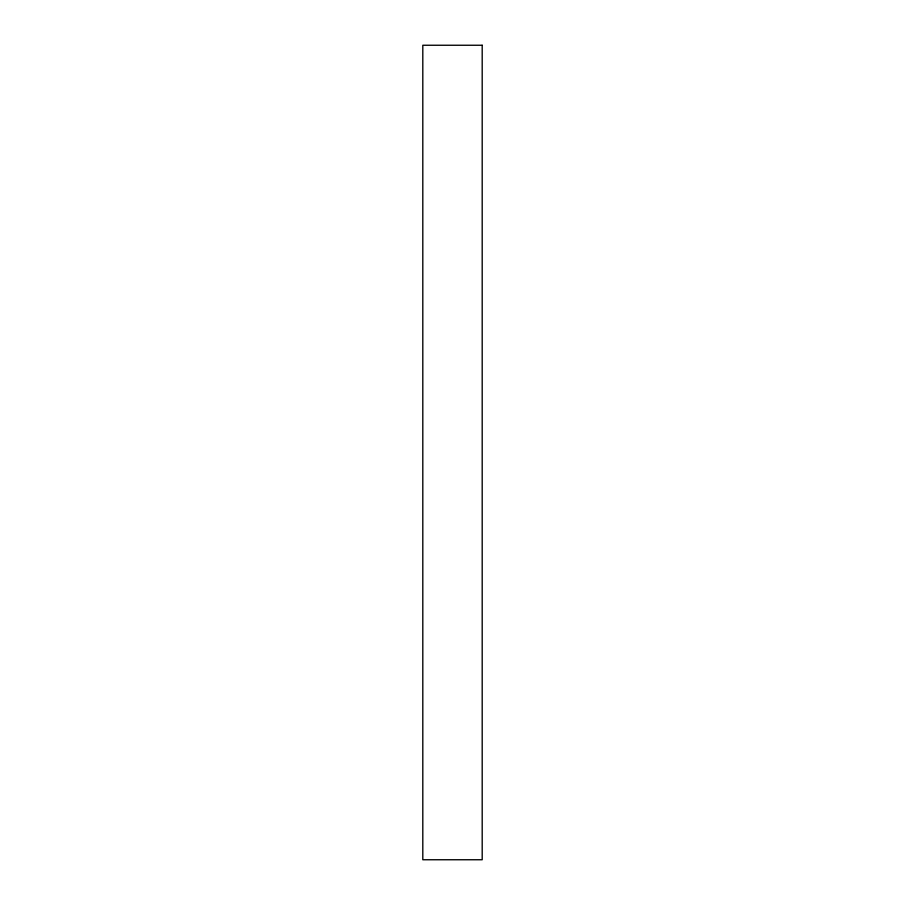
<?xml version="1.0" encoding="UTF-8"?>
<svg xmlns="http://www.w3.org/2000/svg" width="905" height="905" viewBox="0 0 905 905"><rect width="100%" height="100%" fill="white"/><g stroke="black" fill="none" stroke-linecap="round" stroke-linejoin="round"><path stroke-width="1.36" d="M482.195 45.25L422.805 45.25L422.805 859.75L482.195 859.75L482.195 45.25"/></g></svg>
